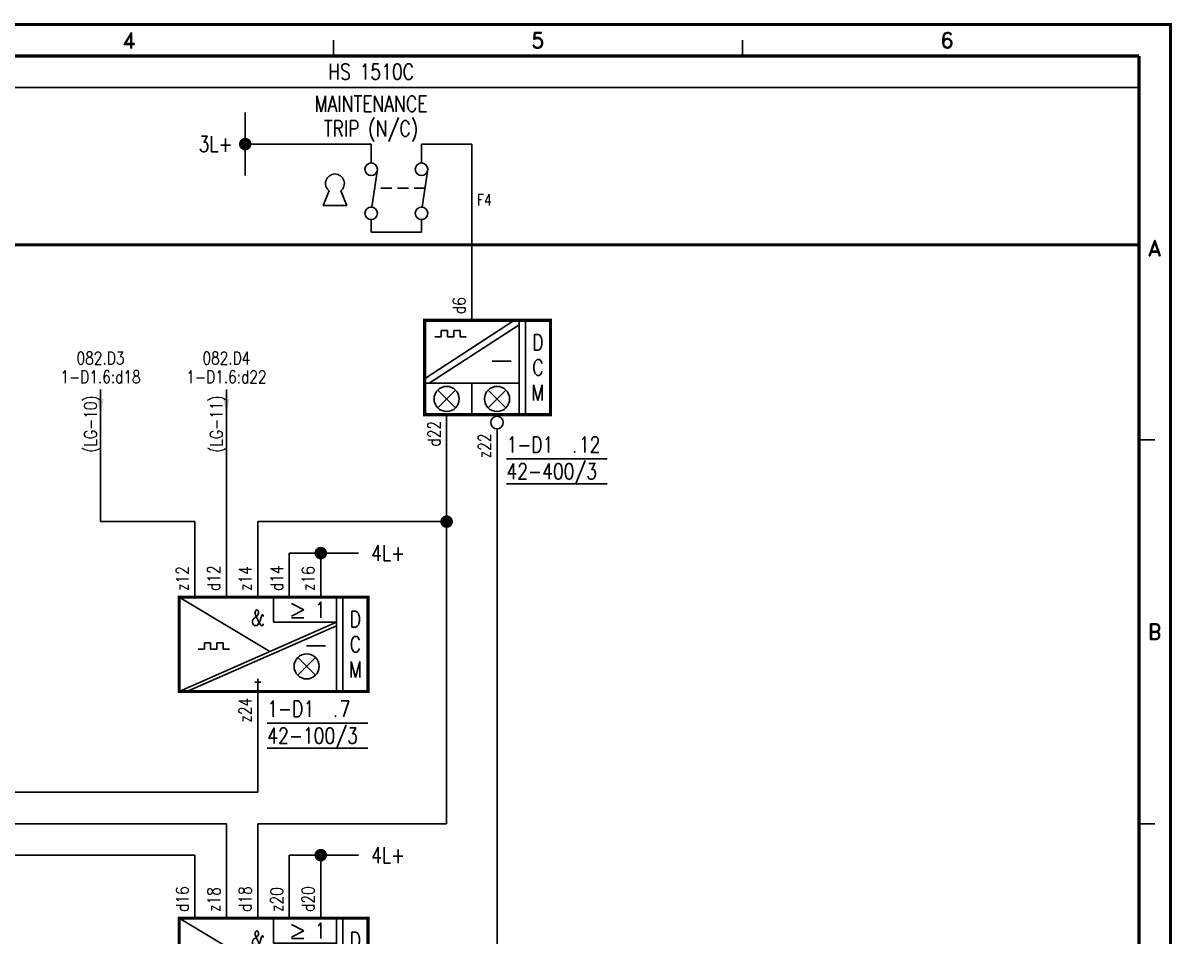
# Model space of a CAD drawing. Extents: x 0 to 414, y 0 to 285.
# Drawn here: x 226.7 to 409.3, y 140.1 to 285.2 of the extents above; entities that cross this region are included whole.
import ezdxf
from ezdxf.enums import TextEntityAlignment as Align

# ---------------------------------------------------------------- set-up
doc = ezdxf.new("R2010")
doc.units = 0
doc.header["$LTSCALE"] = 7
doc.header["$MEASUREMENT"] = 0
doc.linetypes.add('CONTINU', pattern=[0])
doc.linetypes.add('HIDDEN', pattern=[0.375, 0.25, -0.125])
doc.layers.get('0').update_dxf_attribs({"linetype": 'CONTINUOUS'})
for name, color, linetype in [('ADD', 2, 'CONTINUOUS'), ('COL', 2, 'CONTINU'), ('COM', 2, 'CONTINUOUS'), ('DES', 2, 'CONTINUOUS'), ('GROUP', 2, 'CONTINUOUS'), ('LAB', 2, 'CONTINUOUS'), ('PCABGREY-0_22', 7, 'CONTINUOUS'), ('RACK', 2, 'CONTINUOUS'), ('ROW', 2, 'CONTINU'), ('SLOT', 2, 'CONTINUOUS'), ('SNA', 2, 'CONTINUOUS'), ('SPOTS', 7, 'CONTINUOUS'), ('TEXT', 2, 'CONTINUOUS'), ('TPOL', 3, 'CONTINUOUS'), ('UPS', 2, 'CONTINUOUS'), ('WIRENOS', 4, 'CONTINUOUS'), ('XR_FUNCTION', 2, 'CONTINUOUS'), ('XR_MAIN', 2, 'CONTINUOUS')]:
    doc.layers.add(name, color=color, linetype=linetype)
doc.layers.add('MCABGREY-0_22', color=4, linetype='CONTINUOUS', plot=False)
doc.styles.add('CROSSREF', font='ROMANS.shx', dxfattribs={"width": 0.8, "height": 1})
doc.styles.add('FUNCTION', font='romans.shx', dxfattribs={"width": 0.8, "height": 2.5})
doc.styles.add('GROUP', font='romans.shx', dxfattribs={"width": 0.8, "height": 2.5})
doc.styles.add('PINS', font='romans.shx', dxfattribs={"width": 0.8, "height": 2})
doc.styles.add('RACK', font='romans.shx', dxfattribs={"width": 0.8, "height": 2})
doc.styles.add('ROMAND', font='ROMAND')
doc.styles.add('ROMANS', font='romans.shx', dxfattribs={"width": 0.8})
doc.styles.add('SLOT', font='romans.shx', dxfattribs={"width": 0.8, "height": 2})
doc.styles.add('SYMBOL', font='romans.shx', dxfattribs={"width": 0.8})
doc.styles.add('WIRES', font='ROMANS.shx', dxfattribs={"width": 0.8, "height": 2})

# ---------------------------------------------------------------- blocks, each defined once
blk = doc.blocks.new('EQUPOT02')
blk.add_line((0, -4), (0, 0))
blk.add_solid([(0.5, -1.5), (-0.5, -1.5), (0, -4)])
at = {"layer": 'TEXT', "style": 'ROMANS', "width": 0.8}
blk.add_attdef('CONNECTION', text='', height=2, dxfattribs=at).set_placement((0, 1), align=Align.CENTER)
at = {"layer": 'TPOL', "style": 'ROMANS', "flags": 8}
blk.add_attdef('CN1', text='', height=0.0025, rotation=270, dxfattribs=at).set_placement((0, -3.25), align=Align.MIDDLE_RIGHT)
at = {"layer": 'XR_FUNCTION', "style": 'FUNCTION', "width": 0.8, "flags": 1}
blk.add_attdef('XR_FUNCTION', text='', height=1, dxfattribs=at).set_placement((0, -3), align=Align.CENTER)
at = {"layer": 'XR_MAIN', "style": 'CROSSREF', "width": 0.8}
for tag in ['XR_PREV', 'XR_NEXT']:
    blk.add_attdef(tag, text='', height=2, dxfattribs=at).set_placement((0, 4), align=Align.CENTER)
blk = doc.blocks.new('42-100-3')
for p, q in [((-2.5, 0), (11.9231, -8.6538)), ((12.5, 0), (12.5, -4)), ((22.5, 0), (22.5, -15)), ((23.5, 0), (23.5, -15)), ((15.3254, -1.0188), (17.3254, -2.0188)), ((15.3254, -3.0188), (17.3254, -2.0188)), ((15.3254, -3.2688), (17.3254, -3.2688)), ((22.5, -4), (-2.5, -15)), ((22.5, -4.5463), (-1.2585, -15)), ((12.5, -4), (22.5, -4)), ((1.5, -7.25), (2.5, -7.25)), ((1.5, -8.25), (1.5, -7.25)), ((2.5, -7.25), (2.5, -8.25)), ((3.5, -8.25), (3.5, -7.25)), ((3.5, -7.25), (4.5, -7.25)), ((4.5, -7.25), (4.5, -8.25)), ((0.5, -8.25), (1.5, -8.25)), ((2.5, -8.25), (3.5, -8.25)), ((4.5, -8.25), (5.5, -8.25)), ((17.75, -7.75), (20.75, -7.75)), ((16.3358, -9.5858), (19.1642, -12.4142)), ((16.3358, -12.4142), (19.1642, -9.5858)), ((9.5, -13.5), (10.5, -13.5)), ((10, -13), (10, -14)), ((11.5, -20), (27.5, -20)), ((27.5, -24), (11.5, -24))]:
    blk.add_line(p, q)
at = {"const_width": 0.5}
blk.add_lwpolyline([(-2.5, -15), (27.5, -15), (27.5, 0), (-2.5, 0)], close=True, dxfattribs=at)
blk.add_circle((17.75, -11), 2)
for p in [(0, 0), (5, 0), (10, 0), (15, 0), (20, 0), (10, -15)]:
    blk.add_point(p)
at = {"style": 'ROMANS', "width": 0.8}
blk.add_text('1', height=2.5, dxfattribs=at).set_placement((19.0754, -3.2688))
blk.add_text('&', height=2.5, dxfattribs=at).set_placement((10, -4.5), align=Align.CENTER)
for s, p in [('D', (25.5, -3.5)), ('C', (25.5, -7.5)), ('M', (25.5, -11.5))]:
    blk.add_text(s, height=2.5, dxfattribs=at).set_placement(p, align=Align.MIDDLE)
at = {"layer": 'ADD', "style": 'PINS', "width": 0.8, "flags": 1}
blk.add_attdef('ADD1', (30, -2), '', height=1.5, dxfattribs=at)
at = {"layer": 'COM', "style": 'PINS', "width": 0.8, "flags": 1}
blk.add_attdef('COM1', (30, -6), '', height=1.5, dxfattribs=at)
at = {"layer": 'DES', "style": 'PINS', "width": 0.8, "flags": 1}
blk.add_attdef('DES1', (30, -4), '', height=1.5, dxfattribs=at)
at = {"layer": 'GROUP', "style": 'GROUP', "width": 0.8, "flags": 1}
blk.add_attdef('GROUP', (30, -12), '', height=1.5, dxfattribs=at)
at = {"layer": 'LAB', "style": 'PINS', "width": 0.8}
blk.add_attdef('LAB1', text='', height=2.5, dxfattribs=at).set_placement((11.5, -22), align=Align.MIDDLE_LEFT)
at = {"layer": 'RACK', "style": 'RACK', "width": 0.8}
blk.add_attdef('RACK', (11.5, -19), '', height=2.5, dxfattribs=at)
at = {"layer": 'SLOT', "style": 'SLOT', "width": 0.8}
blk.add_attdef('SLOT', (23, -19), '', height=2.5, dxfattribs=at)
at = {"layer": 'SNA', "style": 'SYMBOL', "width": 0.8, "flags": 1}
blk.add_attdef('SNA', (30, -10), '', height=1.5, dxfattribs=at)
at = {"layer": 'TEXT', "color": 3, "style": 'PINS', "width": 0.8}
blk.add_text('z12', height=2, rotation=90, dxfattribs=at).set_placement((-2, 1), align=Align.MIDDLE_LEFT)
at = {"layer": 'TEXT', "style": 'ROMANS', "width": 0.8}
blk.add_text('.', height=2, dxfattribs=at).set_placement((22, -19))
at = {"layer": 'TPOL', "style": 'PINS', "width": 0.8}
for tag, p in [('CN1', (-1, 1)), ('CN2', (4, 1)), ('CN3', (9, 1)), ('CN4', (14, 1)), ('CN5', (19, 1))]:
    blk.add_attdef(tag, p, '', height=2, rotation=90, dxfattribs=at)
blk.add_attdef('CN6', text='', height=2, rotation=90, dxfattribs=at).set_placement((9, -16), align=Align.RIGHT)
at = {"layer": 'XR_FUNCTION', "style": 'FUNCTION', "width": 0.8, "flags": 1}
blk.add_attdef('XR_FUNCTION', (30, -8), '', height=1.5, dxfattribs=at)
at = {"layer": 'XR_MAIN', "style": 'CROSSREF', "width": 0.8, "flags": 1}
blk.add_attdef('XR_MAIN', (30, -14), '', height=1.5, dxfattribs=at)
blk = doc.blocks.new('42-100-4')
for p, q in [((-2.5, 0), (11.9231, -8.6538)), ((12.5, 0), (12.5, -4)), ((22.5, 0), (22.5, -15)), ((23.5, 0), (23.5, -15)), ((15.3254, -1.0188), (17.3254, -2.0188)), ((15.3254, -3.0188), (17.3254, -2.0188)), ((15.3254, -3.2688), (17.3254, -3.2688)), ((22.5, -4), (-2.5, -15)), ((22.5, -4.5463), (-1.2585, -15)), ((12.5, -4), (22.5, -4)), ((1.5, -7.25), (2.5, -7.25)), ((1.5, -8.25), (1.5, -7.25)), ((2.5, -7.25), (2.5, -8.25)), ((3.5, -8.25), (3.5, -7.25)), ((3.5, -7.25), (4.5, -7.25)), ((4.5, -7.25), (4.5, -8.25)), ((0.5, -8.25), (1.5, -8.25)), ((2.5, -8.25), (3.5, -8.25)), ((4.5, -8.25), (5.5, -8.25)), ((17.75, -7.75), (20.75, -7.75)), ((16.3358, -9.5858), (19.1642, -12.4142)), ((16.3358, -12.4142), (19.1642, -9.5858)), ((9.5, -13.5), (10.5, -13.5)), ((10, -13), (10, -14)), ((11.5, -20), (27.5, -20)), ((27.5, -24), (11.5, -24))]:
    blk.add_line(p, q)
at = {"const_width": 0.5}
blk.add_lwpolyline([(-2.5, -15), (27.5, -15), (27.5, 0), (-2.5, 0)], close=True, dxfattribs=at)
blk.add_circle((17.75, -11), 2)
for p in [(0, 0), (5, 0), (10, 0), (15, 0), (20, 0), (10, -15)]:
    blk.add_point(p)
at = {"style": 'ROMANS', "width": 0.8}
blk.add_text('1', height=2.5, dxfattribs=at).set_placement((19.0754, -3.2688))
blk.add_text('&', height=2.5, dxfattribs=at).set_placement((10, -4.5), align=Align.CENTER)
for s, p in [('D', (25.5, -3.5)), ('C', (25.5, -7.5)), ('M', (25.5, -11.5))]:
    blk.add_text(s, height=2.5, dxfattribs=at).set_placement(p, align=Align.MIDDLE)
at = {"layer": 'ADD', "style": 'PINS', "width": 0.8, "flags": 1}
blk.add_attdef('ADD1', (30, -2), '', height=1.5, dxfattribs=at)
at = {"layer": 'COM', "style": 'PINS', "width": 0.8, "flags": 1}
blk.add_attdef('COM1', (30, -6), '', height=1.5, dxfattribs=at)
at = {"layer": 'DES', "style": 'PINS', "width": 0.8, "flags": 1}
blk.add_attdef('DES1', (30, -4), '', height=1.5, dxfattribs=at)
at = {"layer": 'GROUP', "style": 'GROUP', "width": 0.8, "flags": 1}
blk.add_attdef('GROUP', (30, -12), '', height=1.5, dxfattribs=at)
at = {"layer": 'LAB', "style": 'PINS', "width": 0.8}
blk.add_attdef('LAB1', text='', height=2.5, dxfattribs=at).set_placement((11.5, -22), align=Align.MIDDLE_LEFT)
at = {"layer": 'RACK', "style": 'RACK', "width": 0.8}
blk.add_attdef('RACK', (11.5, -19), '', height=2.5, dxfattribs=at)
at = {"layer": 'SLOT', "style": 'SLOT', "width": 0.8}
blk.add_attdef('SLOT', (23, -19), '', height=2.5, dxfattribs=at)
at = {"layer": 'SNA', "style": 'SYMBOL', "width": 0.8, "flags": 1}
blk.add_attdef('SNA', (30, -10), '', height=1.5, dxfattribs=at)
at = {"layer": 'TEXT', "color": 3, "style": 'PINS', "width": 0.8}
blk.add_text('d16', height=2, rotation=90, dxfattribs=at).set_placement((-2, 1), align=Align.MIDDLE_LEFT)
at = {"layer": 'TEXT', "style": 'ROMANS', "width": 0.8}
blk.add_text('.', height=2, dxfattribs=at).set_placement((22, -19))
at = {"layer": 'TPOL', "style": 'PINS', "width": 0.8}
for tag, p in [('CN1', (-1, 1)), ('CN2', (4, 1)), ('CN3', (9, 1)), ('CN4', (14, 1)), ('CN5', (19, 1))]:
    blk.add_attdef(tag, p, '', height=2, rotation=90, dxfattribs=at)
blk.add_attdef('CN6', text='', height=2, rotation=90, dxfattribs=at).set_placement((9, -16), align=Align.RIGHT)
at = {"layer": 'XR_FUNCTION', "style": 'FUNCTION', "width": 0.8, "flags": 1}
blk.add_attdef('XR_FUNCTION', (30, -8), '', height=1.5, dxfattribs=at)
at = {"layer": 'XR_MAIN', "style": 'CROSSREF', "width": 0.8, "flags": 1}
blk.add_attdef('XR_MAIN', (30, -14), '', height=1.5, dxfattribs=at)
blk = doc.blocks.new('42-400-3')
for p, q in [((6.7929, 0), (-7.5, -9.2929)), ((7.5, 0), (7.5, -15)), ((8.5, 0), (8.5, -15)), ((7.5, -0.7071), (-6.7929, -10)), ((-4.875, -2.625), (-4.875, -1.625)), ((-4.875, -1.625), (-3.875, -1.625)), ((-3.875, -1.625), (-3.875, -2.625)), ((-2.875, -1.625), (-1.875, -1.625)), ((-2.875, -2.625), (-2.875, -1.625)), ((-1.875, -1.625), (-1.875, -2.625)), ((-5.875, -2.625), (-4.875, -2.625)), ((-3.875, -2.625), (-2.875, -2.625)), ((-1.875, -2.625), (-0.875, -2.625)), ((3.25, -6.5), (6.25, -6.5)), ((-7.5, -10), (7.5, -10)), ((0, -10), (0, -15)), ((-5.4142, -13.9142), (-2.5858, -11.0858)), ((-5.4142, -11.0858), (-2.5858, -13.9142)), ((2.5858, -11.0858), (5.4142, -13.9142)), ((2.5858, -13.9142), (5.4142, -11.0858)), ((5.5, -22), (21.5, -22)), ((21.5, -26), (5.5, -26))]:
    blk.add_line(p, q)
at = {"const_width": 0.5}
blk.add_lwpolyline([(-7.5, -15), (12.5, -15), (12.5, 0), (-7.5, 0)], close=True, dxfattribs=at)
for centre, radius in [((-4, -12.5), 2), ((4, -12.5), 2), ((4, -16.25), 1)]:
    blk.add_circle(centre, radius)
at = {"style": 'ROMANS', "width": 0.8}
for s, p in [('D', (10.5, -3.5)), ('C', (10.5, -7.5)), ('M', (10.5, -11.5))]:
    blk.add_text(s, height=2.5, dxfattribs=at).set_placement(p, align=Align.MIDDLE)
at = {"layer": 'ADD', "style": 'PINS', "width": 0.8, "flags": 1}
blk.add_attdef('ADD1', (15, -2), '', height=1.5, dxfattribs=at)
at = {"layer": 'COM', "style": 'PINS', "width": 0.8, "flags": 1}
blk.add_attdef('COM1', (15, -6), '', height=1.5, dxfattribs=at)
at = {"layer": 'DES', "style": 'PINS', "width": 0.8, "flags": 1}
blk.add_attdef('DES1', (15, -4), '', height=1.5, dxfattribs=at)
at = {"layer": 'GROUP', "style": 'GROUP', "width": 0.8, "flags": 1}
blk.add_attdef('GROUP', (15, -12), '', height=1.5, dxfattribs=at)
at = {"layer": 'LAB', "style": 'PINS', "width": 0.8}
blk.add_attdef('LAB1', text='', height=2.5, dxfattribs=at).set_placement((5.5, -24), align=Align.MIDDLE_LEFT)
at = {"layer": 'RACK', "style": 'RACK', "width": 0.8}
blk.add_attdef('RACK', (5.5, -21), '', height=2.5, dxfattribs=at)
at = {"layer": 'SLOT', "style": 'SLOT', "width": 0.8}
blk.add_attdef('SLOT', (17, -21), '', height=2.5, dxfattribs=at)
at = {"layer": 'SNA', "style": 'SYMBOL', "width": 0.8, "flags": 1}
blk.add_attdef('SNA', (15, -10), '', height=1.5, dxfattribs=at)
at = {"layer": 'TEXT', "color": 3, "style": 'PINS', "width": 0.8}
blk.add_text('d6', height=2, rotation=90, dxfattribs=at).set_placement((-2, 1), align=Align.MIDDLE_LEFT)
at = {"layer": 'TEXT', "style": 'ROMANS', "width": 0.8}
blk.add_text('.', height=2, dxfattribs=at).set_placement((16, -21))
at = {"layer": 'TPOL', "style": 'PINS', "width": 0.8}
blk.add_attdef('CN1', (-1, 1), '', height=2, rotation=90, dxfattribs=at)
for tag, p in [('CN2', (-5, -16)), ('CN3', (3, -18))]:
    blk.add_attdef(tag, text='', height=2, rotation=90, dxfattribs=at).set_placement(p, align=Align.RIGHT)
at = {"layer": 'XR_FUNCTION', "style": 'FUNCTION', "width": 0.8, "flags": 1}
blk.add_attdef('XR_FUNCTION', (15, -8), '', height=1.5, dxfattribs=at)
at = {"layer": 'XR_MAIN', "style": 'CROSSREF', "width": 0.8, "flags": 1}
blk.add_attdef('XR_MAIN', (15, -14), '', height=1.5, dxfattribs=at)
blk = doc.blocks.new('HS-A3')
at = {"color": 1}
for p, q in [((276, 280), (276, 282.5)), ((341, 280), (341, 282.5)), ((404, 219), (406.5, 219)), ((404, 158), (406.5, 158))]:
    blk.add_line(p, q, dxfattribs=at)
at = {"color": 1, "const_width": 0.5}
blk.add_lwpolyline([(16, 3), (409, 3), (409, 285), (16, 285)], close=True, dxfattribs=at)
for points in [[(16, 280), (404, 280)], [(404, 38), (404, 280)]]:
    blk.add_lwpolyline(points, dxfattribs=at)
at = {"color": 2, "style": 'ROMAND'}
for s, p in [('4', (243.5, 282.5)), ('5', (308.5, 282.5)), ('6', (373.5, 282.5)), ('A', (406.5, 249.5)), ('B', (406.5, 188.5))]:
    blk.add_text(s, height=2.5, dxfattribs=at).set_placement(p, align=Align.MIDDLE)
at = {"layer": 'COL', "style": 'ROMAND', "flags": 9}
for tag, p in [('COL1', (48.5, 282.5)), ('COL2', (113.5, 282.5)), ('COL3', (178.5, 282.5)), ('COL4', (243.5, 282.5)), ('COL5', (308.5, 282.5)), ('COL6', (373.5, 282.5))]:
    blk.add_attdef(tag, p, '', height=2.5, dxfattribs=at)
at = {"layer": 'ROW', "style": 'ROMAND', "flags": 9}
for tag, p in [('ROW1', (406.5, 249.5)), ('ROW2', (406.5, 188.5)), ('ROW3', (406.5, 127.5)), ('ROW4', (406.5, 66.5))]:
    blk.add_attdef(tag, p, '', height=2.5, dxfattribs=at)
at = {"layer": 'UPS', "color": 3, "style": 'ROMANS', "width": 0.8, "flags": 8}
blk.add_attdef('PROJS->NOMPRO', text='', height=1.7, rotation=90, dxfattribs=at).set_placement((13.5, 35), align=Align.MIDDLE_LEFT)
at = {"layer": 'UPS', "style": 'ROMANS', "width": 0.8, "flags": 8}
for tag, height, p in [('PLANOS->VERIF', 2.5, (293.5, 34.25)), ('PLANOS->CANVI1', 2.5, (109, 29.25)), ('PLANOS->NCAN1', 2.5, (149, 29.25)), ('PLANOS->DCAN1', 2.5, (262.5, 29.25)), ('PLANOS->ORIG', 2.5, (293.5, 29.25)), ('PLANOS->CANVI2', 2.5, (109, 24.25)), ('PLANOS->NCAN2', 2.5, (149, 24.25)), ('PLANOS->DCAN2', 2.5, (262.5, 24.25)), ('PLANOS->HECHF', 2.5, (293.5, 24.25)), ('PLANOS->CANVI3', 2.5, (109, 19.25)), ('PLANOS->NCAN3', 2.5, (149, 19.25)), ('PLANOS->DCAN3', 2.5, (262.5, 19.25)), ('PLANOS->HECHD', 2.5, (293.5, 19.25)), ('PLANOS->CANVI4', 2.5, (109, 14.25)), ('PLANOS->NCAN4', 2.5, (149, 14.25)), ('PLANOS->DCAN4', 2.5, (262.5, 14.25)), ('PLANOS->DATACREA', 2.5, (293.5, 14.25)), ('PLANOS->CANVI5', 2.5, (109, 9.25)), ('PLANOS->NCAN5', 2.5, (149, 9.25)), ('PLANOS->DCAN5', 2.5, (262.5, 9.25)), ('PLANOS->NR1', 2.5, (293.5, 9.25)), ('PROJS->DESCPRO3', 5, (345.5, 5.5)), ('PLANOS->PLANO', 5, (378.5, 5.5)), ('PLANOS->USER', 5, (402.75, 5.5)), ('PLANOS->NR2', 2.5, (293.5, 4.25))]:
    blk.add_attdef(tag, text='', height=height, dxfattribs=at).set_placement(p, align=Align.CENTER)
at = {"layer": 'UPS', "style": 'ROMANS', "width": 3.1263, "flags": 8}
blk.add_attdef('PLANOS->MCAN1', text='', height=2.5, rotation=0.061173, dxfattribs=at).set_placement((155, 31.6443), (254, 31.75), align=Align.FIT)
at = {"layer": 'UPS', "style": 'ROMANS', "flags": 8}
for tag, width, p, p2 in [('PLANOS->MCAN2', 3.0574, (155, 26.75), (254, 26.75)), ('PLANOS->MCAN3', 3.0574, (155, 21.75), (254, 21.75)), ('PLANOS->MCAN4', 3.0462, (155, 16.75), (254, 16.75)), ('PLANOS->MCAN5', 3.0574, (155, 11.75), (254, 11.75))]:
    blk.add_attdef(tag, text='', height=2.5, dxfattribs=dict(at, width=width)).set_placement(p, p2, align=Align.FIT)
at = {"layer": 'UPS', "style": 'ROMANS', "width": 0.8, "flags": 8}
blk.add_attdef('PLANOS->DENOM', (313.5, 24.25), '', height=2.5, dxfattribs=at)
at = {"layer": 'UPS', "color": 4, "style": 'ROMANS', "width": 0.8, "flags": 8}
for tag, p in [('PROJS->DESCPRO1', (303, 19.25)), ('PROJS->DESCPRO2', (303, 14.25))]:
    blk.add_attdef(tag, p, '', height=2.5, dxfattribs=at)
at = {"layer": 'UPS', "color": 3, "style": 'ROMANS', "width": 0.8, "flags": 8}
blk.add_attdef('PLANOS->PROTOTIPO', text='', height=1.7, dxfattribs=at).set_placement((39.5, 5.5), align=Align.MIDDLE_LEFT)
at = {"layer": 'UPS', "style": 'ROMANS', "width": 0.8, "flags": 8}
blk.add_attdef('PLANOS->OBS4', text='', height=2.5, dxfattribs=at).set_placement((107, 5.5), align=Align.MIDDLE_LEFT)

msp = doc.modelspace()

# ---------------------------------------------------------------- linework, layer by layer
at = {"color": 1}
msp.add_line((404, 275), (16, 275), dxfattribs=at)
for p, q in [((262, 266), (262, 271)), ((282, 266), (262, 266)), ((262, 266), (262, 261))]:
    msp.add_line(p, q)
at = {"color": 1, "const_width": 0.5}
msp.add_lwpolyline([(404, 250), (16, 250)], dxfattribs=at)
for centre in [(282, 262), (290, 262), (282, 255), (290, 255)]:
    msp.add_circle(centre, 1)
at = {"layer": 'PCABGREY-0_22'}
for p, q in [((282, 263), (282, 266)), ((290, 263), (290, 266)), ((290, 266), (298, 266)), ((298, 266), (298, 238)), ((282.124, 255.9923), (283, 262)), ((290.124, 255.9923), (291, 262)), ((274.375, 256.25), (275.3373, 258.5596)), ((278.125, 256.25), (277.1627, 258.5596)), ((274.375, 256.25), (278.125, 256.25)), ((282, 254), (282, 252)), ((290, 252), (290, 254)), ((282, 252), (290, 252)), ((239, 217), (239, 223)), ((259, 217), (259, 223)), ((294, 223), (294, 206)), ((302, 220.75), (302, 64)), ((239, 206), (239, 217)), ((259, 194), (259, 217)), ((254, 206), (239, 206)), ((254, 194), (254, 206)), ((264, 194), (264, 206)), ((294, 206), (264, 206)), ((294, 206), (294, 158)), ((269, 194), (269, 201)), ((269, 201), (274, 201)), ((274, 194), (274, 201)), ((274, 201), (280, 201)), ((264, 180), (264, 163)), ((264, 163), (64, 163)), ((259, 158), (194, 158)), ((259, 143), (259, 158)), ((264, 143), (264, 158)), ((294, 158), (264, 158)), ((254, 153), (104, 153)), ((254, 143), (254, 153)), ((269, 153), (274, 153)), ((269, 143), (269, 153)), ((274, 153), (280, 153)), ((274, 143), (274, 153))]:
    msp.add_line(p, q, dxfattribs=at)
at = {"layer": 'PCABGREY-0_22', "linetype": 'HIDDEN'}
msp.add_line((290.562, 258.9961), (282.562, 258.9961), dxfattribs=at)
at = {"layer": 'PCABGREY-0_22'}
msp.add_arc((276.25, 259.75), 1.5, 307.477, 232.523, dxfattribs=at)
at = {"layer": 'SPOTS', "color": 7, "const_width": 1}
for points in [[(261.5, 266, 1), (262.5, 266, 1)], [(293.5, 206, 1), (294.5, 206, 1)], [(273.5, 201, 1), (274.5, 201, 1)], [(273.5, 153, 1), (274.5, 153, 1)]]:
    msp.add_lwpolyline(points, format="xyb", close=True, dxfattribs=at)

# ---------------------------------------------------------------- block references
msp.add_blockref('HS-A3', (0, 0))
for name, p, values in [('42-400-3', (298, 238), {'CN1': 'd6', 'CN2': 'd22', 'CN3': 'z22', 'LAB1': '42-400/3', 'RACK': '1-D1', 'SLOT': '12'}), ('EQUPOT02', (239, 227), {'CN1': '1', 'CONNECTION': '1-D1.6:d18', 'XR_PREV': '082.D3'}), ('EQUPOT02', (259, 227), {'CN1': '1', 'CONNECTION': '1-D1.6:d22', 'XR_PREV': '082.D4'}), ('42-100-3', (254, 194), {'CN1': 'z12', 'CN2': 'd12', 'CN3': 'z14', 'CN4': 'd14', 'CN5': 'z16', 'CN6': 'z24', 'LAB1': '42-100/3', 'RACK': '1-D1', 'SLOT': '7'}), ('42-100-4', (254, 143), {'CN1': 'd16', 'CN2': 'z18', 'CN3': 'd18', 'CN4': 'z20', 'CN5': 'd20', 'CN6': 'd24', 'LAB1': '42-100/4', 'RACK': '1-D1', 'SLOT': '7'})]:
    msp.add_blockref(name, p).add_auto_attribs(values)

# ---------------------------------------------------------------- texts
at = {"layer": 'MCABGREY-0_22', "style": 'WIRES', "width": 0.8}
for s, p in [('(LG-10)', (239, 217)), ('(LG-11)', (259, 217))]:
    msp.add_text(s, height=2, rotation=90, dxfattribs=at).set_placement(p, align=Align.BOTTOM_LEFT)
at = {"layer": 'TEXT', "style": 'ROMANS', "width": 0.8}
for s, p in [('HS 1510C', (282, 277.5)), ('MAINTENANCE', (282, 272.4)), ('TRIP (N/C)', (282, 268.3))]:
    msp.add_text(s, height=2.5, dxfattribs=at).set_placement(p, align=Align.MIDDLE)
msp.add_text('3L+', height=2.5, dxfattribs=at).set_placement((260, 266), align=Align.MIDDLE_RIGHT)
for p in [(282, 201), (282, 153)]:
    msp.add_text('4L+', height=2.5, dxfattribs=at).set_placement(p, align=Align.MIDDLE_LEFT)
at = {"layer": 'WIRENOS', "style": 'CROSSREF', "width": 0.8}
msp.add_text('F4', height=1.8, dxfattribs=at).set_placement((298.8206, 256.2504))

doc.saveas('drawing.dxf')
